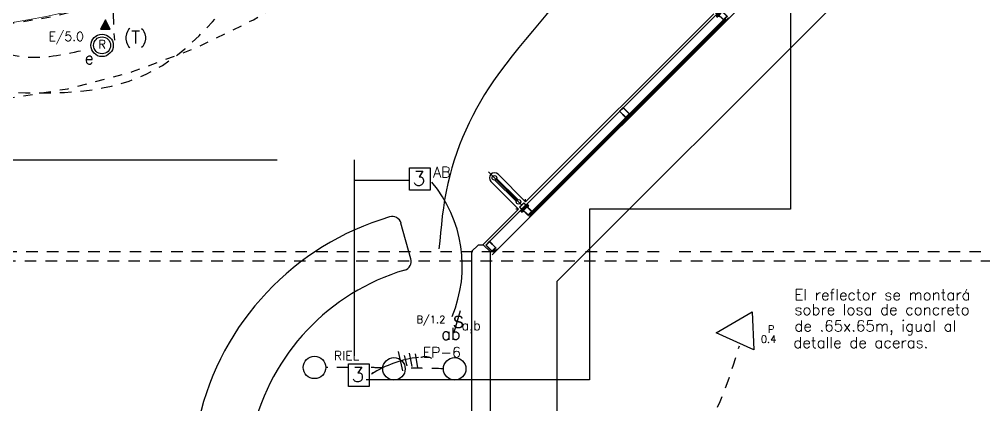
# Model space of a CAD drawing. Extents: x 638.8 to 694.4, y 623.5 to 665.5.
# Drawn here: x 677.99 to 688.46, y 632.93 to 637.12 of the extents above; entities that cross this region are included whole.
import ezdxf

# ---------------------------------------------------------------- set-up
doc = ezdxf.new("R2010")
doc.units = 0
doc.header["$LTSCALE"] = 0.5
doc.header["$MEASUREMENT"] = 0
for name, pattern in [('DASHED2', [0.375, 0.25, -0.125]), ('HIDDEN', [0.375, 0.25, -0.125]), ('HIDDEN2', [0.1875, 0.125, -0.0625]), ('PHANTOM2', [31.75, 15.875, -3.175, 3.175, -3.175, 3.175, -3.175])]:
    doc.linetypes.add(name, pattern=pattern)
for name, color, linetype in [('ALUMBRADO', 3, 'CONTINUOUS'), ('LUCES', 170, 'CONTINUOUS'), ('MUEBLES', 6, 'CONTINUOUS'), ('paredes', 1, 'CONTINUOUS'), ('pisoplanta', 1, 'CONTINUOUS'), ('PROYECCIONES', 6, 'HIDDEN'), ('texturas', 6, 'CONTINUOUS'), ('TOMAS', 4, 'HIDDEN2'), ('tuberia_alumbrado', 3, 'DASHED2'), ('ventanas', 6, 'CONTINUOUS'), ('vidrio', 6, 'CONTINUOUS')]:
    doc.layers.add(name, color=color, linetype=linetype)
doc.styles.add('romans', font='romans.shx')

# ---------------------------------------------------------------- blocks, each defined once
blk = doc.blocks.new('apoymuro-cortina')
at = {"layer": 'vidrio', "color": 1, "linetype": 'Continuous'}
for p, q in [((0, 0), (-0.099, 0)), ((0, -0.057), (0, 0)), ((-0.125, -0.001), (-0.125, -0.057)), ((-0.119, 0), (-0.124, 0)), ((-0.124, -0.057), (-0.119, -0.057)), ((-0.122, -0.01), (-0.122, -0.003)), ((-0.122, -0.032), (-0.122, -0.013)), ((-0.096, -0.032), (-0.122, -0.032)), ((-0.122, -0.035), (-0.096, -0.035)), ((-0.122, -0.044), (-0.122, -0.035)), ((-0.122, -0.054), (-0.122, -0.048)), ((-0.121, -0.003), (-0.12, -0.003)), ((-0.12, -0.01), (-0.121, -0.01)), ((-0.121, -0.013), (-0.119, -0.013)), ((-0.119, -0.045), (-0.121, -0.045)), ((-0.121, -0.047), (-0.12, -0.047)), ((-0.12, -0.055), (-0.121, -0.055)), ((-0.12, -0.003), (-0.12, -0.004)), ((-0.12, -0.009), (-0.12, -0.01)), ((-0.12, -0.047), (-0.12, -0.048)), ((-0.12, -0.054), (-0.12, -0.055)), ((-0.119, -0.004), (-0.119, -0.001)), ((-0.119, -0.012), (-0.119, -0.009)), ((-0.119, -0.048), (-0.119, -0.045)), ((-0.119, -0.057), (-0.119, -0.054)), ((-0.1, -0.001), (-0.1, -0.004)), ((-0.1, -0.009), (-0.1, -0.012)), ((-0.1, -0.045), (-0.1, -0.048)), ((-0.1, -0.054), (-0.1, -0.057)), ((-0.099, -0.013), (-0.097, -0.013)), ((-0.097, -0.045), (-0.099, -0.045)), ((-0.099, -0.057), (-0.094, -0.057)), ((-0.098, -0.003), (-0.097, -0.003)), ((-0.098, -0.004), (-0.098, -0.003)), ((-0.098, -0.01), (-0.098, -0.009)), ((-0.097, -0.01), (-0.098, -0.01)), ((-0.098, -0.047), (-0.097, -0.047)), ((-0.098, -0.048), (-0.098, -0.047)), ((-0.098, -0.055), (-0.098, -0.054)), ((-0.097, -0.055), (-0.098, -0.055)), ((-0.096, -0.003), (-0.096, -0.01)), ((-0.096, -0.013), (-0.096, -0.032)), ((-0.096, -0.035), (-0.096, -0.044)), ((-0.096, -0.048), (-0.096, -0.054)), ((-0.094, -0.057), (0, -0.057)), ((-0.093, -0.003), (-0.093, -0.054)), ((-0.004, -0.003), (-0.093, -0.003)), ((-0.093, -0.055), (-0.004, -0.055)), ((-0.003, -0.054), (-0.003, -0.003))]:
    blk.add_line(p, q, dxfattribs=at)
at = {"layer": 'vidrio', "linetype": 'Continuous'}
for p, q in [((-0.04, 0.002), (-0.04, 0.005)), ((-0.04, 0.005), (0.031, 0.005)), ((0.027, 0.002), (-0.04, 0.002)), ((-0.032, 0.006), (-0.032, 0.008)), ((-0.032, 0.008), (-0.006, 0.008)), ((-0.006, 0.006), (-0.032, 0.006)), ((-0.009, 0.01), (-0.029, 0.01)), ((-0.029, 0.01), (-0.029, 0.008)), ((-0.029, 0.008), (-0.009, 0.008)), ((-0.028, 0.011), (-0.028, 0.02)), ((-0.026, 0.021), (-0.011, 0.021)), ((-0.011, 0.011), (-0.026, 0.011)), ((-0.024, 0.02), (-0.024, 0.011)), ((-0.015, 0.021), (-0.023, 0.021)), ((-0.014, 0.011), (-0.014, 0.02)), ((-0.009, 0.02), (-0.009, 0.011)), ((-0.009, 0.008), (-0.009, 0.01)), ((-0.006, 0.008), (-0.006, 0.006)), ((0.027, -0.059), (0.027, 0.002)), ((0.031, -0.063), (0.031, 0.005)), ((-0.105, -0.044), (-0.113, -0.044)), ((-0.04, -0.059), (0.027, -0.059)), ((-0.04, -0.063), (-0.04, -0.059)), ((0.031, -0.063), (-0.04, -0.063)), ((-0.032, -0.063), (-0.032, -0.065)), ((-0.006, -0.063), (-0.032, -0.063)), ((-0.032, -0.065), (-0.006, -0.065)), ((-0.029, -0.068), (-0.029, -0.065)), ((-0.029, -0.065), (-0.009, -0.065)), ((-0.009, -0.068), (-0.029, -0.068)), ((-0.028, -0.069), (-0.028, -0.078)), ((-0.011, -0.068), (-0.026, -0.068)), ((-0.026, -0.078), (-0.011, -0.078)), ((-0.013, -0.005), (-0.025, -0.005)), ((-0.025, -0.005), (-0.025, -0.052)), ((-0.025, -0.052), (-0.013, -0.052)), ((-0.025, -0.083), (-0.025, -0.078)), ((-0.013, -0.079), (-0.025, -0.079)), ((-0.013, -0.081), (-0.025, -0.081)), ((-0.025, -0.083), (-0.024, -0.084)), ((-0.013, -0.083), (-0.025, -0.083)), ((-0.024, -0.078), (-0.024, -0.069)), ((-0.014, -0.084), (-0.024, -0.084)), ((-0.015, -0.078), (-0.023, -0.078)), ((-0.015, -0.08), (-0.023, -0.08)), ((-0.015, -0.082), (-0.023, -0.082)), ((-0.019, -0.084), (-0.019, -0.084)), ((-0.014, -0.069), (-0.014, -0.078)), ((-0.013, -0.083), (-0.014, -0.084)), ((-0.013, -0.052), (-0.013, -0.005)), ((-0.013, -0.083), (-0.013, -0.078)), ((-0.009, -0.065), (-0.009, -0.068)), ((-0.009, -0.078), (-0.009, -0.069)), ((-0.006, -0.065), (-0.006, -0.063))]:
    blk.add_line(p, q, dxfattribs=at)
at = {"layer": 'vidrio', "color": 1, "linetype": 'Continuous', "extrusion": (0, 0, -1)}
for centre, major_axis, start_param, end_param in [((-0.099, -0.001), (0.000451, -0.000451), 2.356194, 3.926991), ((-0.124, -0.001), (0.000451, -0.000451), 2.356194, 3.926991), ((-0.124, -0.057), (0.000451, 0.000451), 2.356194, 3.926991), ((-0.121, -0.003), (0.000451, -0.000451), 2.356194, 3.926991), ((-0.121, -0.01), (0.000451, 0.000451), 2.356194, 3.926991), ((-0.121, -0.013), (0.000451, -0.000451), 2.356194, 3.926991), ((-0.121, -0.044), (0.000451, 0.000451), 2.356194, 3.926991), ((-0.121, -0.048), (0.000451, -0.000451), 2.356194, 3.926991), ((-0.121, -0.054), (0.000451, 0.000451), 2.356194, 3.926991), ((-0.119, -0.004), (0.000451, 0.000451), 2.356194, 3.926991), ((-0.119, -0.009), (0.000451, -0.000451), 2.356194, 3.926991), ((-0.119, -0.048), (0.000451, 0.000451), 2.356194, 3.926991), ((-0.119, -0.054), (0.000451, -0.000451), 2.356194, 3.926991), ((-0.119, -0.001), (0.000451, -0.000451), 3.926991, 5.497787), ((-0.119, -0.004), (0.000451, -0.000451), -0.785398, 0.785398), ((-0.119, -0.009), (0.000451, -0.000451), 3.926991, 5.497787), ((-0.119, -0.012), (0.000451, -0.000451), -0.785398, 0.785398), ((-0.119, -0.045), (0.000451, -0.000451), 3.926991, 5.497787), ((-0.119, -0.048), (0.000451, -0.000451), -0.785398, 0.785398), ((-0.119, -0.054), (0.000451, -0.000451), 3.926991, 5.497787), ((-0.119, -0.057), (0.000451, -0.000451), -0.785398, 0.785398), ((-0.099, -0.004), (0.000451, 0.000451), 2.356194, 3.926991), ((-0.099, -0.009), (0.000451, -0.000451), 2.356194, 3.926991), ((-0.099, -0.012), (0.000451, 0.000451), 2.356194, 3.926991), ((-0.099, -0.045), (0.000451, -0.000451), 2.356194, 3.926991), ((-0.099, -0.048), (0.000451, 0.000451), 2.356194, 3.926991), ((-0.099, -0.054), (0.000451, -0.000451), 2.356194, 3.926991), ((-0.099, -0.057), (0.000451, 0.000451), 2.356194, 3.926991), ((-0.099, -0.004), (0.000451, -0.000451), -0.785398, 0.785398), ((-0.099, -0.009), (0.000451, -0.000451), 3.926991, 5.497787), ((-0.099, -0.048), (0.000451, -0.000451), -0.785398, 0.785398), ((-0.099, -0.054), (0.000451, -0.000451), 3.926991, 5.497787), ((-0.097, -0.003), (0.000451, 0.000451), 5.497787, 7.068583), ((-0.097, -0.01), (0.000451, -0.000451), -0.785398, 0.785398), ((-0.097, -0.013), (0.000451, -0.000451), 3.926991, 5.497787), ((-0.097, -0.044), (0.000451, -0.000451), -0.785398, 0.785398), ((-0.097, -0.048), (0.000451, 0.000451), 5.497787, 7.068583), ((-0.093, -0.003), (0.000361, 0.000361), 3.926991, 5.497787), ((-0.093, -0.054), (0.000361, 0.000361), 2.356194, 3.926991)]:
    blk.add_ellipse(centre, major_axis=major_axis, ratio=1, start_param=start_param, end_param=end_param, dxfattribs=at)
at = {"layer": 'vidrio', "linetype": 'Continuous', "extrusion": (0, 0, -1)}
for centre, major_axis, start_param, end_param in [((-0.026, 0.016), (0.00325, -0.00325), 3.399063, 4.454918), ((-0.026, 0.015), (0.00325, -0.00325), 0.257471, 1.313326), ((-0.019, 0), (0.0144, -0.0144), 3.678281, 4.175701), ((-0.019, 0.031), (0.0144, 0.0144), 2.107484, 2.604904), ((-0.011, 0.016), (0.00325, -0.00325), 3.399063, 4.454918), ((-0.011, 0.015), (0.00325, -0.00325), 0.257471, 1.313326), ((-0.026, -0.073), (0.00325, 0.00325), 4.96986, 6.025715), ((-0.026, -0.074), (0.00325, 0.00325), 1.828267, 2.884122), ((-0.019, -0.088), (0.0144, 0.0144), 5.249077, 5.746497), ((-0.019, -0.058), (0.0144, -0.0144), 0.536688, 1.034108), ((-0.011, -0.073), (0.00325, 0.00325), 4.96986, 6.025715), ((-0.011, -0.074), (0.00325, 0.00325), 1.828267, 2.884122)]:
    blk.add_ellipse(centre, major_axis=major_axis, ratio=1, start_param=start_param, end_param=end_param, dxfattribs=at)
at = {"layer": 'vidrio', "color": 5, "linetype": 'Continuous', "extrusion": (0, 0, -1)}
for centre, major_axis, start_param, end_param in [((-0.004, -0.003), (0.000361, -0.000361), 3.926991, 5.497787), ((-0.004, -0.054), (0.000361, 0.000361), 0.785398, 2.356194)]:
    blk.add_ellipse(centre, major_axis=major_axis, ratio=1, start_param=start_param, end_param=end_param, dxfattribs=at)

msp = doc.modelspace()

# ---------------------------------------------------------------- linework, layer by layer
at = {"layer": 'ALUMBRADO', "color": 1}
for p, q in [((678.926, 637.113), (678.87, 637.01)), ((678.974, 637.01), (678.926, 637.113)), ((678.87, 637.01), (678.974, 637.01))]:
    msp.add_line(p, q, dxfattribs=at)
at = {"layer": 'ALUMBRADO', "color": 1, "linetype": 'Continuous'}
for p, q in [((684.508, 636.118), (684.548, 636.158)), ((684.512, 636.118), (684.548, 636.154))]:
    msp.add_line(p, q, dxfattribs=at)
at = {"layer": 'ALUMBRADO', "linetype": 'Continuous'}
for p, q in [((685.558, 633.71), (685.949, 633.938)), ((685.949, 633.938), (685.968, 633.527)), ((685.968, 633.527), (685.558, 633.71))]:
    msp.add_line(p, q, dxfattribs=at)
at = {"layer": 'ALUMBRADO'}
for points in [[(682.227, 635.504), (682.452, 635.504), (682.452, 635.26), (682.227, 635.26)], [(681.564, 633.372), (681.789, 633.372), (681.789, 633.127), (681.564, 633.127)]]:
    msp.add_lwpolyline(points, close=True, dxfattribs=at)
for centre in [(678.887, 636.835), (681.194, 633.335), (682.058, 633.32), (682.717, 633.32)]:
    msp.add_circle(centre, 0.122, dxfattribs=at)
at = {"layer": 'ALUMBRADO', "color": 1}
msp.add_circle((678.887, 636.835), 0.0921, dxfattribs=at)
at = {"layer": 'ALUMBRADO', "color": 5, "linetype": 'Continuous'}
msp.add_ellipse((684.512, 636.117), major_axis=(0, 0.00051), ratio=1, start_param=0.785398, end_param=2.356194, dxfattribs=at)
at = {"layer": 'ALUMBRADO', "color": 1}
msp.add_solid([(678.87, 637.01), (678.926, 637.113), (678.974, 637.01)], dxfattribs=at)
at = {"layer": 'LUCES'}
msp.add_line((682.775, 633.948), (682.707, 633.716), dxfattribs=at)
at = {"layer": 'MUEBLES'}
msp.add_line((682.241, 634.516), (682.134, 634.902), dxfattribs=at)
for centre, radius, start, end in [((682.86, 632.094), 2.999, 106.4649, 166.9946), ((682.038, 634.875), 0.1, 15.534, 106.4649), ((682.145, 634.489), 0.1, 286.6139, 15.534), ((682.86, 632.094), 2.399, 106.6139, 166.7488)]:
    msp.add_arc(centre, radius, start, end, dxfattribs=at)
at = {"layer": 'paredes'}
for p, q in [((682.901, 634.594), (682.971, 634.665)), ((682.901, 634.594), (682.901, 631.944)), ((683.03, 634.665), (682.971, 634.665)), ((683.101, 634.594), (683.03, 634.665)), ((683.126, 634.594), (683.055, 634.665)), ((683.101, 634.594), (683.101, 631.944))]:
    msp.add_line(p, q, dxfattribs=at)
at = {"layer": 'pisoplanta', "color": 6}
for p, q in [((683.488, 635.134), (685.532, 637.177)), ((683.188, 635.434), (683.488, 635.134)), ((683.11, 635.357), (683.411, 635.056)), ((683.488, 635.134), (683.488, 635.162)), ((683.411, 635.056), (683.02, 634.665)), ((683.411, 635.056), (683.382, 635.056)), ((682.996, 634.665), (682.996, 634.67))]:
    msp.add_line(p, q, dxfattribs=at)
msp.add_arc((683.149, 635.395), 0.055, 45, 225, dxfattribs=at)
at = {"layer": 'PROYECCIONES'}
for p, q in [((677.163, 634.594), (684.97, 634.594)), ((685.157, 634.594), (690.151, 634.594)), ((677.148, 634.494), (684.97, 634.494)), ((685.057, 634.494), (690.151, 634.494))]:
    msp.add_line(p, q, dxfattribs=at)
at = {"layer": 'PROYECCIONES', "ltscale": 0.8}
for radius, start in [(7.35, 270.3718), (6.55, 270.4172)]:
    msp.add_arc((676.99, 643.555), radius, start, 270, dxfattribs=at)
at = {"layer": 'texturas', "color": 1}
for p, q in [((686.776, 637.219), (683.826, 634.269)), ((683.826, 634.269), (683.826, 630.644))]:
    msp.add_line(p, q, dxfattribs=at)
at = {"layer": 'tuberia_alumbrado', "color": 4, "linetype": 'PHANTOM2'}
for p, q in [((686.364, 641.894), (686.364, 635.053)), ((672.851, 635.59), (681.626, 635.59)), ((681.626, 635.59), (681.626, 633.459)), ((686.364, 635.053), (684.182, 635.053)), ((684.182, 635.053), (684.182, 633.199)), ((684.182, 633.199), (681.756, 633.199))]:
    msp.add_line(p, q, dxfattribs=at)
at = {"layer": 'tuberia_alumbrado', "color": 4, "linetype": 'Continuous'}
msp.add_line((682.219, 635.366), (681.626, 635.366), dxfattribs=at)
at = {"layer": 'tuberia_alumbrado', "color": 5, "linetype": 'Continuous'}
for p, q in [((682.105, 633.508), (682.15, 633.299)), ((682.169, 633.463), (682.196, 633.353)), ((682.223, 633.49), (682.251, 633.344)), ((682.287, 633.481), (682.315, 633.335))]:
    msp.add_line(p, q, dxfattribs=at)
at = {"layer": 'tuberia_alumbrado', "color": 5, "linetype": 'Continuous', "lineweight": 15}
msp.add_circle((676.955, 643.6), 6.584, dxfattribs=at)
at = {"layer": 'tuberia_alumbrado', "linetype": 'DASHED2'}
msp.add_arc((681.11, 637.136), 2.102, 62.067, 186.6977, dxfattribs=at)
at = {"layer": 'tuberia_alumbrado', "color": 4, "linetype": 'Continuous'}
msp.add_arc((681.383, 634.437), 1.417, 337.2209, 40.0227, dxfattribs=at)
at = {"layer": 'tuberia_alumbrado', "color": 5, "linetype": 'Continuous'}
msp.add_arc((682.462, 632.25), 1.202, 96.585, 122.6964, dxfattribs=at)
at = {"layer": 'tuberia_alumbrado', "color": 5}
msp.add_arc((682.398, 633.291), 0.159, 63.0569, 109.4856, dxfattribs=at)
at = {"layer": 'tuberia_alumbrado'}
for start, end in [(89.71124, 89.94472), (89.36171, 89.49998), (88.7412, 89.13181)]:
    msp.add_arc((681.257, 572.463), 60.872, start, end, dxfattribs=at)
at = {"layer": 'tuberia_alumbrado', "color": 5, "linetype": 'PHANTOM2'}
msp.add_spline([(684.779, 641.933), (684.418, 641.378), (684.392, 639.454), (684.198, 637.904), (683.138, 636.448), (682.608, 635.157), (682.324, 633.788), (681.82, 633.272)], degree=3, dxfattribs=at)
at = {"layer": 'tuberia_alumbrado'}
for points in [[(675.332, 636.798), (676.284, 636.534), (677.739, 636.336), (679.366, 636.521), (680.57, 637.684)], [(673.705, 637.591), (674.379, 637.565), (675.874, 637.38), (677.184, 636.983), (678.123, 636.706), (678.744, 636.798)], [(675.817, 631.463), (676.431, 630.863), (679.167, 631.09), (682.943, 631.637), (685.371, 632.557), (685.811, 633.57)]]:
    msp.add_spline(points, degree=3, dxfattribs=at)
at = {"layer": 'ventanas'}
msp.add_line((683.055, 634.665), (685.951, 637.561), dxfattribs=at)
at = {"layer": 'vidrio', "color": 6}
for p, q in [((686.076, 637.509), (683.126, 634.559)), ((684.612, 636.062), (684.607, 636.068)), ((683.445, 635.099), (683.084, 635.46)), ((683.552, 635.002), (683.546, 635.007)), ((683.16, 634.61), (683.154, 634.615))]:
    msp.add_line(p, q, dxfattribs=at)
at = {"layer": 'vidrio', "linetype": 'Continuous'}
for p, q in [((685.652, 637.114), (684.607, 636.068)), ((685.655, 637.111), (684.61, 636.065)), ((685.658, 637.108), (684.612, 636.062)), ((685.636, 637.111), (684.616, 636.091)), ((684.592, 636.053), (683.546, 635.007)), ((684.595, 636.05), (683.549, 635.004)), ((684.598, 636.047), (683.552, 635.002)), ((684.576, 636.05), (683.556, 635.03)), ((684.592, 636.053), (684.597, 636.047)), ((683.139, 634.6), (683.145, 634.595))]:
    msp.add_line(p, q, dxfattribs=at)
at = {"layer": 'vidrio', "color": 1, "linetype": 'Continuous'}
for p, q in [((684.548, 636.158), (684.618, 636.088)), ((684.549, 636.154), (684.612, 636.091)), ((684.574, 636.051), (684.508, 636.118)), ((684.575, 636.054), (684.512, 636.117)), ((684.577, 636.048), (684.574, 636.051)), ((684.612, 636.09), (684.576, 636.054)), ((684.582, 636.056), (684.578, 636.052)), ((684.578, 636.051), (684.579, 636.05)), ((684.581, 636.05), (684.578, 636.048)), ((684.579, 636.05), (684.58, 636.051)), ((684.584, 636.055), (684.583, 636.056)), ((684.583, 636.054), (684.584, 636.055)), ((684.586, 636.056), (684.584, 636.054)), ((684.592, 636.066), (684.585, 636.059)), ((684.585, 636.058), (684.586, 636.057)), ((684.61, 636.047), (684.592, 636.066)), ((684.592, 636.034), (684.594, 636.036)), ((684.595, 636.03), (684.592, 636.033)), ((684.607, 636.081), (684.593, 636.068)), ((684.593, 636.068), (684.612, 636.049)), ((684.595, 636.036), (684.594, 636.035)), ((684.594, 636.035), (684.595, 636.034)), ((684.636, 636.069), (684.596, 636.03)), ((684.596, 636.034), (684.601, 636.038)), ((684.598, 636.04), (684.6, 636.042)), ((684.6, 636.04), (684.599, 636.039)), ((684.601, 636.039), (684.6, 636.04)), ((684.601, 636.042), (684.602, 636.041)), ((684.603, 636.041), (684.61, 636.047)), ((684.609, 636.079), (684.608, 636.081)), ((684.614, 636.088), (684.609, 636.083)), ((684.609, 636.083), (684.61, 636.082)), ((684.612, 636.082), (684.61, 636.079)), ((684.61, 636.082), (684.611, 636.082)), ((684.612, 636.049), (684.625, 636.063)), ((684.616, 636.087), (684.615, 636.088)), ((684.615, 636.086), (684.616, 636.087)), ((684.618, 636.087), (684.616, 636.085)), ((684.623, 636.066), (684.626, 636.068)), ((684.625, 636.063), (684.623, 636.065)), ((684.627, 636.067), (684.626, 636.066)), ((684.626, 636.066), (684.627, 636.065)), ((684.628, 636.065), (684.632, 636.07)), ((684.629, 636.072), (684.632, 636.074)), ((684.631, 636.072), (684.63, 636.071)), ((684.632, 636.071), (684.631, 636.072)), ((684.632, 636.074), (684.636, 636.07)), ((683.055, 634.665), (683.096, 634.706)), ((683.059, 634.665), (683.095, 634.701)), ((683.096, 634.706), (683.165, 634.636)), ((683.096, 634.701), (683.159, 634.638)), ((683.121, 634.599), (683.055, 634.665)), ((683.122, 634.602), (683.059, 634.665)), ((683.125, 634.595), (683.121, 634.599)), ((683.159, 634.637), (683.123, 634.602)), ((683.13, 634.604), (683.125, 634.599)), ((683.125, 634.598), (683.126, 634.597)), ((683.126, 634.597), (683.127, 634.598)), ((683.128, 634.597), (683.126, 634.595)), ((683.132, 634.603), (683.131, 634.604)), ((683.131, 634.602), (683.132, 634.603)), ((683.139, 634.613), (683.132, 634.607)), ((683.132, 634.606), (683.134, 634.604)), ((683.134, 634.603), (683.132, 634.601)), ((683.157, 634.595), (683.139, 634.613)), ((683.139, 634.582), (683.142, 634.584)), ((683.143, 634.577), (683.139, 634.581)), ((683.154, 634.628), (683.141, 634.615)), ((683.141, 634.615), (683.159, 634.597)), ((683.142, 634.583), (683.142, 634.582)), ((683.142, 634.582), (683.143, 634.581)), ((683.143, 634.581), (683.148, 634.586)), ((683.184, 634.617), (683.144, 634.577)), ((683.145, 634.588), (683.147, 634.59)), ((683.147, 634.588), (683.146, 634.587)), ((683.148, 634.587), (683.147, 634.588)), ((683.148, 634.59), (683.15, 634.588)), ((683.151, 634.588), (683.157, 634.595)), ((683.156, 634.627), (683.155, 634.628)), ((683.161, 634.635), (683.157, 634.631)), ((683.157, 634.63), (683.158, 634.629)), ((683.16, 634.629), (683.157, 634.627)), ((683.158, 634.629), (683.159, 634.63)), ((683.159, 634.597), (683.172, 634.61)), ((683.163, 634.634), (683.162, 634.635)), ((683.162, 634.634), (683.163, 634.634)), ((683.165, 634.635), (683.163, 634.633)), ((683.171, 634.613), (683.173, 634.615)), ((683.172, 634.611), (683.171, 634.612)), ((683.174, 634.615), (683.173, 634.614)), ((683.173, 634.614), (683.174, 634.613)), ((683.175, 634.613), (683.18, 634.617)), ((683.177, 634.619), (683.179, 634.621)), ((683.179, 634.619), (683.178, 634.618)), ((683.18, 634.618), (683.179, 634.619)), ((683.18, 634.621), (683.184, 634.618))]:
    msp.add_line(p, q, dxfattribs=at)
at = {"layer": 'vidrio', "color": 1}
for p, q in [((683.386, 635.141), (683.155, 635.371)), ((683.404, 635.159), (683.173, 635.389))]:
    msp.add_line(p, q, dxfattribs=at)
at = {"layer": 'vidrio', "color": 5}
for centre in [(683.149, 635.395), (683.41, 635.134)]:
    msp.add_circle(centre, 0.025, dxfattribs=at)
at = {"layer": 'vidrio', "color": 1, "linetype": 'Continuous'}
for centre, major_axis, start_param, end_param in [((684.575, 636.054), (0, 0.00051), 2.356194, 3.926991), ((684.578, 636.048), (0, 0.000638), 2.356194, 3.926991), ((684.58, 636.05), (-0.000638, 0), 3.926991, 5.497787), ((684.58, 636.05), (-0.000638, 0), 2.356194, 3.926991), ((684.583, 636.056), (0, 0.000638), 5.497787, 7.068583), ((684.584, 636.054), (-0.000638, 0), -0.785398, 0.785398), ((684.584, 636.054), (0, 0.000638), 2.356194, 3.926991), ((684.585, 636.059), (-0.000638, 0), -0.785398, 0.785398), ((684.586, 636.056), (-0.000638, 0), 2.356194, 3.926991), ((684.592, 636.034), (-0.000638, 0), -0.785398, 0.785398), ((684.595, 636.036), (-0.000638, 0), 3.926991, 5.497787), ((684.595, 636.036), (-0.000638, 0), 2.356194, 3.926991), ((684.596, 636.034), (0, 0.000638), 2.356194, 3.926991), ((684.598, 636.04), (-0.000638, 0), -0.785398, 0.785398), ((684.598, 636.04), (0, 0.000638), 2.356194, 3.926991), ((684.6, 636.042), (-0.000638, 0), 3.926991, 5.497787), ((684.6, 636.039), (-0.000638, 0), 2.356194, 3.926991), ((684.603, 636.041), (0, 0.000638), 2.356194, 3.926991), ((684.607, 636.08), (-0.000638, 0), 3.926991, 5.497787), ((684.61, 636.083), (-0.000638, 0), -0.785398, 0.785398), ((684.609, 636.08), (0, 0.000638), 2.356194, 3.926991), ((684.612, 636.082), (-0.000638, 0), 3.926991, 5.497787), ((684.611, 636.09), (0, 0.00051), 3.926991, 5.497787), ((684.612, 636.082), (-0.000638, 0), 2.356194, 3.926991), ((684.614, 636.088), (0, 0.000638), 5.497787, 7.068583), ((684.615, 636.086), (-0.000638, 0), -0.785398, 0.785398), ((684.615, 636.086), (0, 0.000638), 2.356194, 3.926991), ((684.618, 636.088), (-0.000638, 0), 2.356194, 3.926991), ((684.624, 636.065), (-0.000638, 0), -0.785398, 0.785398), ((684.624, 636.063), (-0.000638, 0), 2.356194, 3.926991), ((684.626, 636.068), (-0.000638, 0), 3.926991, 5.497787), ((684.626, 636.068), (-0.000638, 0), 2.356194, 3.926991), ((684.627, 636.066), (0, 0.000638), 2.356194, 3.926991), ((684.63, 636.071), (-0.000638, 0), -0.785398, 0.785398), ((684.63, 636.071), (0, 0.000638), 2.356194, 3.926991), ((684.632, 636.073), (-0.000638, 0), 3.926991, 5.497787), ((684.632, 636.07), (-0.000638, 0), 2.356194, 3.926991), ((684.636, 636.07), (-0.000638, 0), 2.356194, 3.926991), ((684.596, 636.03), (0, 0.000638), 2.356194, 3.926991), ((683.123, 634.602), (0, 0.00051), 2.356194, 3.926991), ((683.125, 634.596), (0, 0.000638), 2.356194, 3.926991), ((683.128, 634.598), (-0.000638, 0), 3.926991, 5.497787), ((683.128, 634.598), (-0.000638, 0), 2.356194, 3.926991), ((683.13, 634.603), (0, 0.000638), 5.497787, 7.068583), ((683.131, 634.601), (-0.000638, 0), -0.785398, 0.785398), ((683.131, 634.601), (0, 0.000638), 2.356194, 3.926991), ((683.133, 634.606), (-0.000638, 0), -0.785398, 0.785398), ((683.133, 634.604), (-0.000638, 0), 2.356194, 3.926991), ((683.14, 634.581), (-0.000638, 0), -0.785398, 0.785398), ((683.142, 634.583), (-0.000638, 0), 2.356194, 3.926991), ((683.142, 634.583), (-0.000638, 0), 3.926991, 5.497787), ((683.143, 634.582), (0, 0.000638), 2.356194, 3.926991), ((683.143, 634.578), (0, 0.000638), 2.356194, 3.926991), ((683.146, 634.587), (-0.000638, 0), -0.785398, 0.785398), ((683.146, 634.587), (0, 0.000638), 2.356194, 3.926991), ((683.148, 634.589), (-0.000638, 0), 3.926991, 5.497787), ((683.148, 634.586), (-0.000638, 0), 2.356194, 3.926991), ((683.15, 634.589), (0, 0.000638), 2.356194, 3.926991), ((683.155, 634.628), (-0.000638, 0), 3.926991, 5.497787), ((683.157, 634.627), (0, 0.000638), 2.356194, 3.926991), ((683.157, 634.63), (-0.000638, 0), -0.785398, 0.785398), ((683.159, 634.638), (0, 0.00051), 3.926991, 5.497787), ((683.159, 634.629), (-0.000638, 0), 3.926991, 5.497787), ((683.159, 634.629), (-0.000638, 0), 2.356194, 3.926991), ((683.162, 634.635), (0, 0.000638), 5.497787, 7.068583), ((683.163, 634.633), (-0.000638, 0), -0.785398, 0.785398), ((683.163, 634.633), (0, 0.000638), 2.356194, 3.926991), ((683.165, 634.635), (-0.000638, 0), 2.356194, 3.926991), ((683.171, 634.613), (-0.000638, 0), -0.785398, 0.785398), ((683.172, 634.61), (-0.000638, 0), 2.356194, 3.926991), ((683.174, 634.615), (-0.000638, 0), 3.926991, 5.497787), ((683.174, 634.615), (-0.000638, 0), 2.356194, 3.926991), ((683.175, 634.613), (0, 0.000638), 2.356194, 3.926991), ((683.177, 634.619), (-0.000638, 0), -0.785398, 0.785398), ((683.177, 634.619), (0, 0.000638), 2.356194, 3.926991), ((683.179, 634.621), (-0.000638, 0), 3.926991, 5.497787), ((683.179, 634.618), (-0.000638, 0), 2.356194, 3.926991), ((683.183, 634.617), (-0.000638, 0), 2.356194, 3.926991)]:
    msp.add_ellipse(centre, major_axis=major_axis, ratio=1, start_param=start_param, end_param=end_param, dxfattribs=at)
at = {"layer": 'vidrio', "color": 5, "linetype": 'Continuous'}
msp.add_ellipse((683.06, 634.665), major_axis=(0, 0.00051), ratio=1, start_param=0.785398, end_param=2.356194, dxfattribs=at)

# ---------------------------------------------------------------- block references
at = {"layer": 'paredes', "color": 6, "xscale": -1, "rotation": 314.9999999999954}
for p in [(685.609, 637.219), (683.487, 635.098)]:
    msp.add_blockref('apoymuro-cortina', p, dxfattribs=at)

# ---------------------------------------------------------------- texts
at = {"layer": 'ALUMBRADO', "color": 1, "style": 'romans'}
for s, height, p in [('E/5.0', 0.0987, (678.305, 636.882)), ('(T)', 0.1371, (679.123, 636.856)), ('R', 0.0929, (678.846, 636.799)), ('e', 0.128, (678.698, 636.632)), ('AB', 0.1139, (682.482, 635.4)), ('3', 0.158, (682.262, 635.31)), ('El reflector se montará', 0.12, (686.407, 634.065)), ('sobre losa de concreto', 0.12, (686.407, 633.904)), ('B/1.2', 0.0789, (682.302, 633.817)), ('a,b', 0.1023, (682.791, 633.74)), ('de .65x.65m, igual al', 0.12, (686.407, 633.725)), ('ab', 0.1279, (682.571, 633.636)), ('P', 0.0789, (686.118, 633.711)), ('0.4', 0.0789, (686.042, 633.603)), (' detalle de aceras.', 0.12, (686.314, 633.545)), ('RIEL', 0.0987, (681.406, 633.412)), ('3', 0.158, (681.599, 633.178))]:
    msp.add_text(s, height=height, dxfattribs=at).set_placement(p)
at = {"layer": 'LUCES'}
msp.add_text('S', height=0.136, dxfattribs=at).set_placement((682.696, 633.761))
at = {"layer": 'TOMAS', "color": 1, "style": 'romans'}
msp.add_text('EP-6', height=0.1125, dxfattribs=at).set_placement((682.37, 633.443))

doc.saveas('drawing.dxf')
